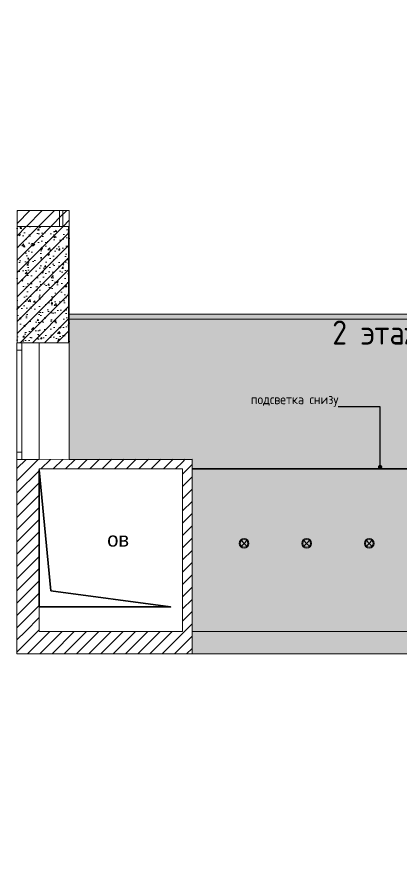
# Model space of a CAD drawing. Header units: millimetres. Extents: x 2336463 to 2579121, y 595385 to 778077.
# Drawn here: x 2336463 to 2340447, y 694224 to 703019 of the extents above; entities that cross this region are included whole.
import ezdxf

# ---------------------------------------------------------------- set-up
doc = ezdxf.new("R2010")
doc.units = ezdxf.units.MM
doc.header["$MEASUREMENT"] = 0
doc.layers.add('+возводимые стены', color=7, linetype='Continuous')
doc.layers.add('сит план', color=7, linetype='Continuous')
for name, color, linetype, lineweight in [('+возводимые стены_Ном._пера__1', 7, 'Continuous', 13), ('+возводимые стены_Ном._пера__101', 252, 'Continuous', 5), ('+стена с дверью_Ном._пера__1', 7, 'Continuous', 13), ('MEP - Электрооборудование.ЭО_Ном._пера__1', 7, 'Continuous', 13), ('MEP - Электрооборудование.ЭО_Ном._пера__101', 252, 'Continuous', 5), ('Окна ARCHICAD_Ном._пера__1', 7, 'Continuous', 13), ('сит план_Ном._пера__1', 7, 'Continuous', 13), ('сит план_Ном._пера__21', 7, 'Continuous', 30)]:
    doc.layers.add(name, color=color, linetype=linetype, lineweight=lineweight)
for name, color, linetype, lineweight, true_color in [('+возводимые стены_Ном._пера__169', 7, 'Continuous', 5, 0x68b353), ('+возводимые стены_Ном._пера__242', 7, 'Continuous', 13, 0x1b55b5), ('+стена с дверью_Ном._пера__243', 7, 'Continuous', 13, 0xe25822), ('MEP - Электрооборудование.ЭО_Ном._пера__55', 7, 'Continuous', 30, 0xff0909), ('MEP - Электрооборудование.ЭО_Ном._пера__58', 7, 'Continuous', 5, 0xdf0000), ('сит план_Ном._пера__87', 7, 'Continuous', 20, 0x6a6a6a)]:
    doc.layers.add(name, color=color, linetype=linetype, lineweight=lineweight, true_color=true_color)
doc.styles.add('СГЕНЕРИР_СТИЛЬ_1', font='arial.ttf')
doc.styles.add('СГЕНЕРИР_СТИЛЬ_3', font='isocp.shx')
doc.styles.add('СГЕНЕРИР_СТИЛЬ_4', font='isocp.shx')
doc.dimstyles.new('СГЕНЕРИР_СТИЛЬ__11', dxfattribs={"dimtxt": 0.18, "dimasz": 91.2, "dimexe": 0.18, "dimexo": 0.0625, "dimgap": 0, "dimtad": 0, "dimtih": 1, "dimtoh": 1, "dimdec": 4, "dimzin": 0, "dimdsep": 46, "dimcen": 0.09, "dimadec": 0, "dimazin": 0, "dimtfac": 1, "dimtdec": 4, "dimtmove": 0, "dimatfit": 3, "dimldrblk": 'ARROWHEAD_11', "dimfxl": 0, "dimtolj": 1, "dimtzin": 0, "dimarcsym": 0})
pattern_1 = [(45, (2086872.015, 585813.69), (-63.63961, 63.63961), [])]
pattern_2 = [(50, (2086872.01, 585813.69), (-182.18467, 15.939086), [19.05, -209.55]), (355, (2086872.01, 585813.69), (-35.24342, 191.05685), [15.24, -167.64058]), (100.451445, (2086887.2, 585812.36), (146.94125, 175.11775), [16.19001, -178.09024]), (46.1842, (2086872.01, 585864.49), (-271.07904, 42.04233), [28.575, -314.325]), (96.63556, (2086894.6, 585860.98), (237.40413, 247.42612), [24.28502, -267.1356]), (351.18415, (2086872.01, 585864.49), (237.40413, 247.42612), [22.85997, -251.45973]), (21, (2086897.41, 585851.79), (-151.61439, 102.2652), [19.05, -209.55]), (326, (2086897.41, 585851.79), (61.80203, 184.18797), [15.24, -167.64]), (71.451445, (2086910.05, 585843.26), (213.41642, 81.92277), [16.19001, -178.08994]), (37.5, (2086872.015, 585813.686), (3.088603, 84.555039), [0, -165.608, 0, -170.18, 0, -168.275]), (7.5, (2086872.015, 585813.69), (66.819663, 100.180575), [0, -97.028, 0, -161.798, 0, -64.135]), (327.5, (2086815.37, 585813.686), (-135.590595, 5.728744), [0, -63.5, 0, -198.12, 0, -262.89]), (317.5, (2086789.97, 585813.69), (148.12918, 25.42649), [0, -82.55, 0, -131.572, 0, -186.69])]

# ---------------------------------------------------------------- blocks, each defined once
blk = doc.blocks.new('Стена_1335', base_point=(2336465.2, 701006.5))
at = {"layer": 'сит план_Ном._пера__87', "linetype": 'Continuous', "lineweight": 20, "true_color": 0x6a6a6a}
h = blk.add_hatch(dxfattribs=at)
h.set_pattern_fill('Блоки_Бетонные_Эффективные', color=251, style=0, pattern_type=2)
h.set_pattern_definition(pattern_1)
h.paths.add_polyline_path([(2336465.2, 701006.5), (2336465.2, 700841.5), (2336942.2, 700841.5), (2336942.2, 701006.5)])
at = {"layer": 'сит план_Ном._пера__1', "color": 7, "linetype": 'Continuous', "lineweight": 13, "flags": 128}
for points in [[(2336465.2, 701006.5), (2336465.2, 700841.5)], [(2336942.2, 701006.5), (2336465.2, 701006.5)], [(2336942.2, 700841.5), (2336942.2, 701006.5)], [(2336465.2, 700841.5), (2336942.2, 700841.5)]]:
    blk.add_lwpolyline(points, dxfattribs=at)
blk = doc.blocks.new('Стена_1336', base_point=(2336464.9, 700841.2))
at = {"layer": 'сит план_Ном._пера__87', "linetype": 'Continuous', "lineweight": 20, "true_color": 0x6a6a6a}
h = blk.add_hatch(dxfattribs=at)
h.set_pattern_fill('Блоки_Бетонные_Эффективные', color=251, style=0, pattern_type=2)
h.set_pattern_definition(pattern_1)
h.paths.add_polyline_path([(2336464.9, 700841.2), (2336464.9, 699631.4), (2336999.9, 699631.4), (2336999.9, 700841.2)])
at = {"layer": 'сит план_Ном._пера__1', "color": 7, "linetype": 'Continuous', "lineweight": 13, "flags": 128}
for points in [[(2336464.9, 700841.2), (2336464.9, 699631.4)], [(2336999.9, 700841.2), (2336464.9, 700841.2)], [(2336999.9, 699631.4), (2336999.9, 700841.2)], [(2336464.9, 699631.4), (2336999.9, 699631.4)]]:
    blk.add_lwpolyline(points, dxfattribs=at)
blk = doc.blocks.new('Окно 25_5')
at = {"layer": 'Окна ARCHICAD_Ном._пера__1', "color": 7, "linetype": 'Continuous', "lineweight": 13}
for p, q in [((-605, 0), (605, 0)), ((-605, 0), (-530, 0)), ((-605, 0), (-605, -50)), ((-605, 0), (-605, -50)), ((-530, 0), (-530, -50)), ((-530, 0), (530, 0)), ((530, -50), (530, 0)), ((530, 0), (605, 0)), ((605, 0), (605, -50)), ((605, 0), (605, -50)), ((-530, -50), (-605, -50)), ((-605, -50), (-605, -232)), ((530, -50), (-530, -50)), ((605, -50), (530, -50)), ((605, -50), (605, -232)), ((-605, -232), (605, -232))]:
    blk.add_line(p, q, dxfattribs=at)
blk = doc.blocks.new('Стена_1337', base_point=(2336463.3, 699164.2))
at = {"layer": 'сит план_Ном._пера__87', "linetype": 'Continuous', "lineweight": 20, "true_color": 0x6a6a6a}
h = blk.add_hatch(dxfattribs=at)
h.set_pattern_fill('Блоки_Бетонные_Эффективные', color=251, style=0, pattern_type=2)
h.set_pattern_definition(pattern_1)
h.paths.add_polyline_path([(2336695.3, 698420.4), (2336463.3, 698420.4), (2336463.3, 696631.1), (2336695.3, 696631.1)])
h = blk.add_hatch(dxfattribs=at)
h.set_pattern_fill('Блоки_Бетонные_Эффективные', color=251, style=0, pattern_type=2)
h.set_pattern_definition(pattern_1)
h.paths.add_polyline_path([(2336695.3, 696631.1), (2336463.3, 696399.1), (2336695.3, 696399.1)])
h = blk.add_hatch(dxfattribs=at)
h.set_pattern_fill('Блоки_Бетонные_Эффективные', color=251, style=0, pattern_type=2)
h.set_pattern_definition(pattern_1)
h.paths.add_polyline_path([(2336695.3, 696631.1), (2336463.3, 696631.1), (2336463.3, 696399.1)])
at = {"layer": 'сит план_Ном._пера__1', "color": 7, "linetype": 'Continuous', "lineweight": 13}
for p, q in [((2336463.3, 699630.4), (2336513.3, 699630.4)), ((2336513.3, 699630.4), (2336695.3, 699630.4)), ((2336463.3, 698420.4), (2336513.3, 698420.4)), ((2336513.3, 698420.4), (2336695.3, 698420.4))]:
    blk.add_line(p, q, dxfattribs=at)
at = {"layer": 'сит план_Ном._пера__1', "color": 7, "linetype": 'Continuous', "lineweight": 13, "flags": 128}
for points in [[(2336463.3, 698420.4), (2336463.3, 696399.1)], [(2336695.3, 696631.1), (2336695.3, 698320.4)], [(2336463.3, 696399.1), (2336695.3, 696399.1)]]:
    blk.add_lwpolyline(points, dxfattribs=at)
at = {"layer": 'Окна ARCHICAD_Ном._пера__1', "color": 7, "linetype": 'Continuous', "lineweight": 13, "zscale": 1000, "rotation": 90.0000000000106}
blk.add_blockref('Окно 25_5', (2336463.3, 699025.4), dxfattribs=at)
blk = doc.blocks.new('Стена_1338', base_point=(2336463.3, 696399.1))
at = {"layer": 'сит план_Ном._пера__87', "linetype": 'Continuous', "lineweight": 20, "true_color": 0x6a6a6a}
h = blk.add_hatch(dxfattribs=at)
h.set_pattern_fill('Блоки_Бетонные_Эффективные', color=251, style=0, pattern_type=2)
h.set_pattern_definition(pattern_1)
h.paths.add_polyline_path([(2336695.3, 696399.1), (2338185.3, 696399.1), (2338185.3, 696631.1), (2336695.3, 696631.1)])
at = {"layer": 'сит план_Ном._пера__1', "color": 7, "linetype": 'Continuous', "lineweight": 13, "flags": 128}
for points in [[(2338185.3, 696631.1), (2336695.3, 696631.1)], [(2336695.3, 696399.1), (2338185.3, 696399.1)]]:
    blk.add_lwpolyline(points, dxfattribs=at)
blk = doc.blocks.new('Стена_1339', base_point=(2336463.3, 698420.3))
at = {"layer": 'сит план_Ном._пера__87', "linetype": 'Continuous', "lineweight": 20, "true_color": 0x6a6a6a}
h = blk.add_hatch(dxfattribs=at)
h.set_pattern_fill('Блоки_Бетонные_Эффективные', color=251, style=0, pattern_type=2)
h.set_pattern_definition(pattern_1)
h.paths.add_polyline_path([(2336695.3, 698420.4), (2336695.3, 698320.4), (2338185.4, 698320.9), (2338185.4, 698420.9)])
h = blk.add_hatch(dxfattribs=at)
h.set_pattern_fill('Блоки_Бетонные_Эффективные', color=251, style=0, pattern_type=2)
h.set_pattern_definition(pattern_1)
h.paths.add_polyline_path([(2338185.4, 698320.9), (2338285.4, 698321), (2338285.4, 698421)])
h = blk.add_hatch(dxfattribs=at)
h.set_pattern_fill('Блоки_Бетонные_Эффективные', color=251, style=0, pattern_type=2)
h.set_pattern_definition(pattern_1)
h.paths.add_polyline_path([(2338185.4, 698320.9), (2338285.4, 698421), (2338185.4, 698420.9)])
at = {"layer": 'сит план_Ном._пера__1', "color": 7, "linetype": 'Continuous', "lineweight": 13, "flags": 128}
for points in [[(2338285.4, 698421), (2336695.3, 698420.4)], [(2338285.4, 698421), (2338285.4, 698321)], [(2336695.3, 698320.4), (2338185.4, 698320.9)]]:
    blk.add_lwpolyline(points, dxfattribs=at)
blk = doc.blocks.new('Стена_1340', base_point=(2338285.4, 698421))
at = {"layer": 'сит план_Ном._пера__87', "linetype": 'Continuous', "lineweight": 20, "true_color": 0x6a6a6a}
h = blk.add_hatch(dxfattribs=at)
h.set_pattern_fill('Блоки_Бетонные_Эффективные', color=251, style=0, pattern_type=2)
h.set_pattern_definition(pattern_1)
h.paths.add_polyline_path([(2338185.4, 698320.9), (2338185.3, 696398.5), (2338285.3, 696398.5), (2338285.4, 698321)])
at = {"layer": 'сит план_Ном._пера__1', "color": 7, "linetype": 'Continuous', "lineweight": 13, "flags": 128}
for points in [[(2338185.4, 698320.9), (2338185.3, 696631.1)], [(2338285.3, 696398.5), (2338285.4, 698321)], [(2338285.3, 696398.5), (2338185.3, 696398.5)]]:
    blk.add_lwpolyline(points, dxfattribs=at)
blk = doc.blocks.new('Стена_1370', base_point=(2337007.4, 700841.2))
at = {"layer": '+возводимые стены_Ном._пера__169', "linetype": 'Continuous', "lineweight": 5, "true_color": 0x68b353}
h = blk.add_hatch(dxfattribs=at)
h.set_pattern_fill('Блоки_Бетонные_Эффективные', color=85, style=0, pattern_type=2)
h.set_pattern_definition(pattern_1)
h.paths.add_polyline_path([(2337007.4, 700841.2), (2337007.4, 701006.6), (2336907.4, 701006.6), (2336907.4, 700841.2)])
at = {"layer": '+возводимые стены_Ном._пера__101', "color": 252, "linetype": 'Continuous', "lineweight": 5, "flags": 128}
for points in [[(2337007.4, 701006.6), (2336907.4, 701006.6)], [(2336907.4, 701006.6), (2336907.4, 700841.2)], [(2337007.4, 700841.2), (2337007.4, 701006.6)], [(2336907.4, 700841.2), (2337007.4, 700841.2)]]:
    blk.add_lwpolyline(points, dxfattribs=at)
blk = doc.blocks.new('Встраиваемый Точечный Светильник 25')
at = {"layer": 'MEP - Электрооборудование.ЭО_Ном._пера__58', "color": 12, "linetype": 'Continuous', "lineweight": 5, "true_color": 0xdf0000}
for q in [(-28.3, 28.3), (-28.3, -28.3), (28.3, 28.3), (28.3, -28.3)]:
    blk.add_line((0, 0), q, dxfattribs=at)
at = {"layer": 'MEP - Электрооборудование.ЭО_Ном._пера__58', "color": 12, "linetype": 'Continuous', "lineweight": 5, "true_color": 0xdf0000, "flags": 128}
blk.add_lwpolyline([(50, 0, 1), (-50, 0, 1)], format="xyb", close=True, dxfattribs=at)
at = {"layer": 'MEP - Электрооборудование.ЭО_Ном._пера__58', "color": 12, "linetype": 'Continuous', "lineweight": 5, "true_color": 0xdf0000}
blk.add_circle((0, 0), 40, dxfattribs=at)
blk = doc.blocks.new('ARROWHEAD_11')
at = {"color": 0, "linetype": 'Continuous', "lineweight": 0}
blk.add_line((0, 0), (-1, 0), dxfattribs=at)
at = {"color": 0, "linetype": 'Continuous', "lineweight": 0, "const_width": 0.25, "flags": 128}
blk.add_lwpolyline([(-0.125, 0, 1), (0.125, 0, 1)], format="xyb", close=True, dxfattribs=at)

msp = doc.modelspace()

# ---------------------------------------------------------------- hatches: boundary and pattern name
at = {"layer": '+возводимые стены_Ном._пера__242', "linetype": 'Continuous', "lineweight": 0, "true_color": 0xc6d4ec}
msp.add_hatch(color=254, dxfattribs=at).paths.add_polyline_path([(2337007.4, 699928.6), (2342760.4, 699928.6), (2342760.4, 700432.6), (2342810.6, 700432.6), (2342810.6, 699928.6), (2342810.6, 699878.6), (2337007.4, 699878.6)])
at = {"layer": '+стена с дверью_Ном._пера__243', "linetype": 'Continuous', "lineweight": 0, "true_color": 0x381608}
msp.add_hatch(color=28, dxfattribs=at).paths.add_polyline_path([(2337007.4, 699930.5), (2342760.4, 699930.5), (2342760.4, 698925), (2343660, 698925), (2343660, 699731.4), (2343660, 703018.9), (2345488.3, 703018.9), (2345629.6, 703018.9), (2345629.6, 699624), (2345488.3, 699624), (2345488.3, 698421), (2345508.4, 698421), (2345508.4, 697026.6), (2345510.6, 697026.6), (2345510.6, 694224.2), (2343885.4, 694224.2), (2343885.4, 697026.6), (2343280.4, 697026.6), (2343280.4, 696630.5), (2338285.3, 696630.5), (2338285.3, 698420.4), (2337007.4, 698420.4)])
at = {"layer": 'сит план_Ном._пера__1', "linetype": 'Continuous', "lineweight": 13}
h = msp.add_hatch(dxfattribs=at)
h.set_pattern_fill('AR_CONC', style=0, pattern_type=2)
h.set_pattern_definition(pattern_2)
h.paths.add_polyline_path([(2337007.4, 700841.2), (2336464.9, 700841.2), (2336464.9, 699631.4), (2337007.4, 699631.4)])
h = msp.add_hatch(dxfattribs=at)
h.set_pattern_fill('AR_CONC', style=0, pattern_type=2)
h.set_pattern_definition(pattern_2)
h.paths.add_polyline_path([(2338285.3, 696630.5), (2343887.3, 696630.5), (2343887.3, 696398.5), (2338285.3, 696398.5)])

# ---------------------------------------------------------------- linework, layer by layer
at = {"layer": '+возводимые стены_Ном._пера__1', "color": 7, "linetype": 'Continuous', "lineweight": 13, "flags": 128}
msp.add_lwpolyline([(2337007.4, 699928.6), (2342760.4, 699928.6), (2342760.4, 700432.6), (2342810.6, 700432.6), (2342810.6, 699928.6), (2342810.6, 699878.6), (2337007.4, 699878.6)], close=True, dxfattribs=at)
at = {"layer": '+стена с дверью_Ном._пера__1', "color": 7, "linetype": 'Continuous', "lineweight": 13, "flags": 128}
msp.add_lwpolyline([(2337007.4, 699930.5), (2342760.4, 699930.5), (2342760.4, 698925), (2343660, 698925), (2343660, 699731.4), (2343660, 703018.9), (2345488.3, 703018.9), (2345629.6, 703018.9), (2345629.6, 699624), (2345488.3, 699624), (2345488.3, 698421), (2345508.4, 698421), (2345508.4, 697026.6), (2345510.6, 697026.6), (2345510.6, 694224.2), (2343885.4, 694224.2), (2343885.4, 697026.6), (2343280.4, 697026.6), (2343280.4, 696630.5), (2338285.3, 696630.5), (2338285.3, 698420.4), (2337007.4, 698420.4)], close=True, dxfattribs=at)
at = {"layer": 'MEP - Электрооборудование.ЭО_Ном._пера__55', "color": 1, "linetype": 'Continuous', "lineweight": 30, "true_color": 0xff0909}
msp.add_line((2338285.4, 698321), (2342848.6, 698320.9), dxfattribs=at)
at = {"layer": 'сит план_Ном._пера__1', "color": 7, "linetype": 'Continuous', "lineweight": 13, "flags": 128}
for points in [[(2337007.4, 700841.2), (2336464.9, 700841.2), (2336464.9, 699631.4), (2337007.4, 699631.4)], [(2338285.3, 696630.5), (2343887.3, 696630.5), (2343887.3, 696398.5), (2338285.3, 696398.5)]]:
    msp.add_lwpolyline(points, close=True, dxfattribs=at)
at = {"layer": 'сит план_Ном._пера__21', "color": 7, "linetype": 'Continuous', "lineweight": 30, "flags": 128}
msp.add_lwpolyline([(2336695.3, 698312.2), (2336817.3, 697054.4), (2338060.3, 696886.1), (2336695.3, 696886.1)], close=True, dxfattribs=at)

# ---------------------------------------------------------------- block references
at = {"layer": '+возводимые стены', "color": 252, "lineweight": 5}
msp.add_blockref('Стена_1370', (2337007.4, 700841.2), dxfattribs=at)
at = {"layer": 'MEP - Электрооборудование.ЭО_Ном._пера__58', "color": 12, "linetype": 'Continuous', "lineweight": 5, "true_color": 0xdf0000, "zscale": 1000, "rotation": 90}
for p in [(2338825.1, 697547.1), (2339475.7, 697547.1), (2340126.4, 697547.1)]:
    msp.add_blockref('Встраиваемый Точечный Светильник 25', p, dxfattribs=at)
at = {"layer": 'сит план', "color": 7, "lineweight": 13}
for name, p in [('Стена_1335', (2336465.2, 701006.5)), ('Стена_1336', (2336464.9, 700841.2)), ('Стена_1337', (2336463.3, 699164.2)), ('Стена_1339', (2336463.3, 698420.3)), ('Стена_1340', (2338285.4, 698421)), ('Стена_1338', (2336463.3, 696399.1))]:
    msp.add_blockref(name, p, dxfattribs=at)

# ---------------------------------------------------------------- texts
at = {"layer": 'MEP - Электрооборудование.ЭО_Ном._пера__1', "color": 7, "linetype": 'Continuous', "lineweight": 13}
for s, insert, char_height, attachment_point, style in [('\\A1;{\\pql;\\Fisocp.shx;2 эт\\Fisocp.shx;а\\Fisocp.shx;ж}', (2339741.8, 699863.5), 250, 1, 'СГЕНЕРИР_СТИЛЬ_4'), ('\\A1;{\\pqr;\\Fisocp.shx;подсветка\\Fisocp.shx; снизу}', (2339804.9, 698966.7), 100, 9, 'СГЕНЕРИР_СТИЛЬ_3')]:
    msp.add_mtext(s, dxfattribs=dict(at, insert=insert, char_height=char_height, attachment_point=attachment_point, style=style))
at = {"layer": 'сит план_Ном._пера__1', "color": 7, "linetype": 'Continuous', "lineweight": 13, "insert": (2337402, 697663.7), "char_height": 150, "attachment_point": 1, "style": 'СГЕНЕРИР_СТИЛЬ_1'}
msp.add_mtext('\\A1;{\\pql;\\fArial|b0|i0|c204|p38;ов}', dxfattribs=at)

# ---------------------------------------------------------------- leaders
at = {"layer": 'MEP - Электрооборудование.ЭО_Ном._пера__101', "color": 252, "linetype": 'Continuous', "lineweight": 5, "annotation_type": 0, "has_hookline": 1, "hookline_direction": 1, "text_width": 1107.1}
msp.add_leader([(2340239, 698339.8), (2340239, 698966.7), (2339804.9, 698966.7)], dimstyle='СГЕНЕРИР_СТИЛЬ__11', dxfattribs=at)

doc.saveas('drawing.dxf')
